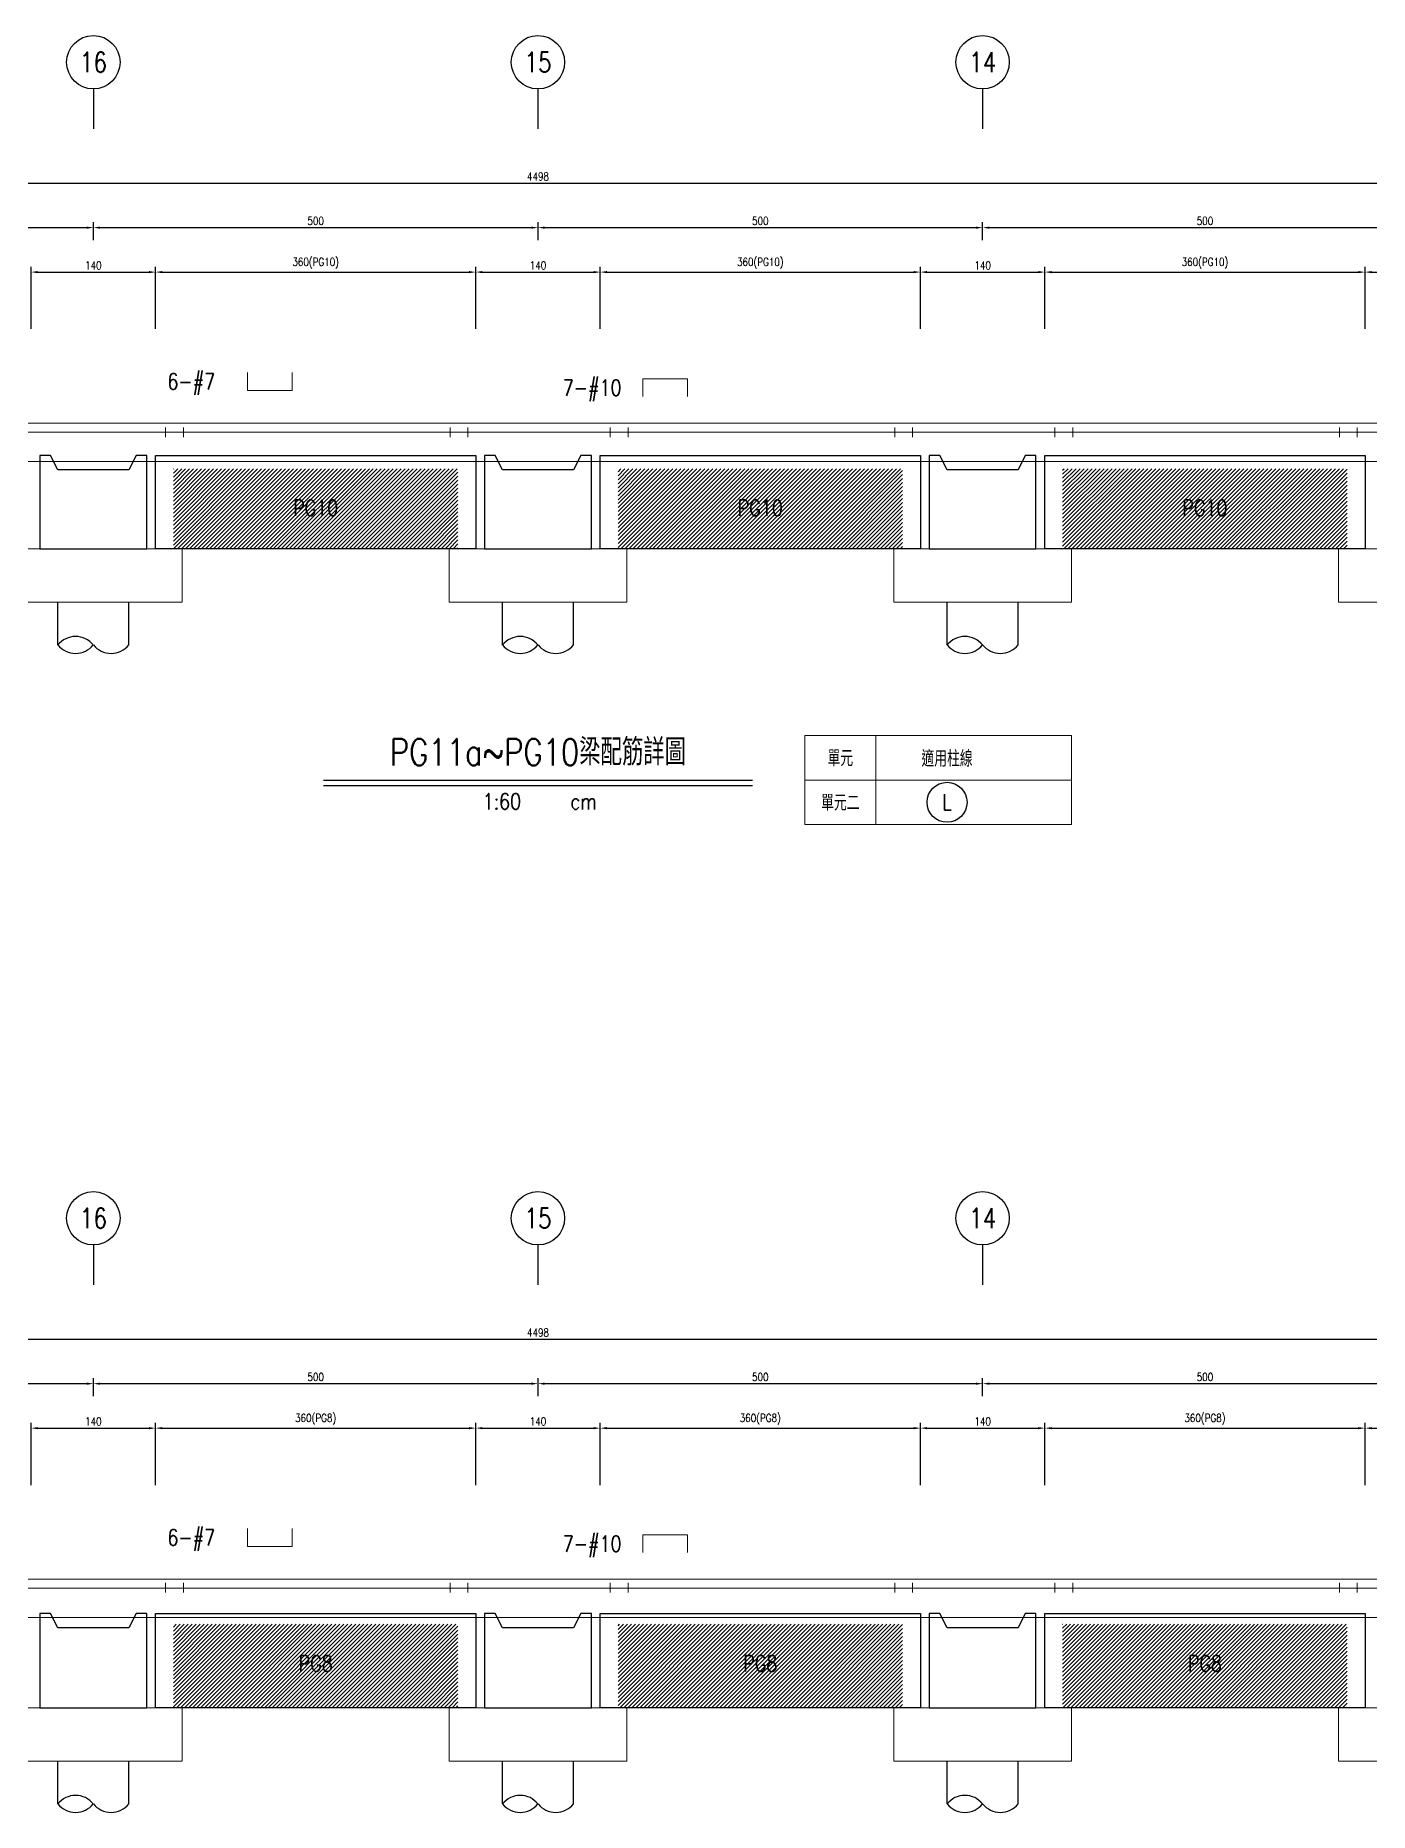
# Model space of a CAD drawing. Extents: x -4754 to 4976, y -23710 to 3942.
# Drawn here: x 1419 to 2919, y -7907 to -5909 of the extents above; entities that cross this region are included whole.
import ezdxf
from ezdxf.enums import TextEntityAlignment as Align

# ---------------------------------------------------------------- set-up
doc = ezdxf.new("R2010")
doc.units = 0
doc.header["$LTSCALE"] = 3
doc.layers.get('0').update_dxf_attribs({"linetype": 'CONTINUOUS'})
doc.layers.add('HB_0', color=7, linetype='CONTINUOUS', transparency=0.5)
for name, color, linetype in [('HB_DIM', 1, 'CONTINUOUS'), ('HB_SYMBOLS', 7, 'CONTINUOUS'), ('HB_TXT_CTEXT', 2, 'CONTINUOUS'), ('鋼筋', 3, 'CONTINUOUS')]:
    doc.layers.add(name, color=color, linetype=linetype)
doc.styles.get("Standard").update_dxf_attribs({"font": 'ROMANS.shx', "width": 0.8, "bigfont": 'chineset.shx'})
doc.dimstyles.new('30', dxfattribs={"dimscale": 3, "dimtxt": 3, "dimasz": 2.5, "dimexe": 2, "dimexo": 2, "dimgap": 1, "dimtad": 1, "dimdsep": 46, "dimtxsty": 'Standard', "dimcen": 0, "dimclrd": 256, "dimclre": 256, "dimclrt": 2, "dimadec": 0, "dimazin": 0, "dimtfac": 1, "dimtix": 1, "dimtmove": 2, "dimatfit": 3, "dimfxl": 1, "dimtolj": 1, "dimtzin": 0, "dimarcsym": 0})

# ---------------------------------------------------------------- blocks, each defined once
blk = doc.blocks.new('pile_vertical_with_pilecap')
at = {"linetype": 'Continuous'}
for p, q in [((-40, -48.1), (-40, 0)), ((-40, -48.1), (-40, 0)), ((40, -48.1), (40, 0)), ((40, -48.1), (40, 0))]:
    blk.add_line(p, q, dxfattribs=at)
for centre, start, end in [((-20, -64.1), 38.718, 141.282), ((-20, -64.1), 38.718, 141.282), ((-20, -32), 218.718, 321.282), ((-20, -32), 218.718, 321.282), ((20, -32), 218.718, 321.282), ((20, -32), 218.718, 321.282)]:
    blk.add_arc(centre, 25.6, start, end, dxfattribs=at)
blk = doc.blocks.new('line_guide')
at = {"color": 4, "linetype": 'Continuous'}
blk.add_line((0, 0), (0, -45), dxfattribs=at)
blk.add_circle((0, 30), 30, dxfattribs=at)
at = {"color": 4, "linetype": 'Continuous', "width": 0.8}
blk.add_attdef('A', text='', height=22.5, dxfattribs=at).set_placement((0, 30), align=Align.MIDDLE)
blk = doc.blocks.new('title_beam')
at = {"color": 3, "linetype": 'Continuous'}
blk.add_line((-241.2, 0), (241.2, 0), dxfattribs=at)
at = {"color": 1, "linetype": 'Continuous'}
blk.add_line((-241.2, -6), (241.2, -6), dxfattribs=at)
at = {"color": 3, "linetype": 'Continuous', "width": 0.8}
blk.add_attdef('TITLE', text='', height=30, dxfattribs=at).set_placement((0, 33), align=Align.MIDDLE)
at = {"linetype": 'Continuous', "width": 0.8}
blk.add_attdef('SCALE', text='', height=18, dxfattribs=at).set_placement((-40.6, -24), align=Align.MIDDLE)
blk.add_attdef('CM', (36.5, -33), '', height=18, dxfattribs=at)
blk = doc.blocks.new('line_tag')
at = {"layer": 'HB_SYMBOLS', "color": 4, "linetype": 'Continuous'}
blk.add_circle((0, 0), 22.5, dxfattribs=at)
at = {"color": 4, "linetype": 'Continuous', "width": 0.8}
blk.add_attdef('A', text='', height=18, dxfattribs=at).set_placement((0, 0), align=Align.MIDDLE)
blk = doc.blocks.new('*D992')
at = {"layer": 'HB_DIM', "linetype": 'Continuous', "lineweight": -2}
for p, q in [((1413.6, -6238.8), (1413.6, -6168.8)), ((1553.6, -6238.8), (1553.6, -6168.8)), ((1421.1, -6174.8), (1546.1, -6174.8))]:
    blk.add_line(p, q, dxfattribs=at)
at = {"layer": 'HB_DIM'}
for points in [[(1421.1, -6173.6), (1421.1, -6176.1), (1413.6, -6174.8)], [(1546.1, -6176.1), (1546.1, -6173.6), (1553.6, -6174.8)]]:
    blk.add_solid(points, dxfattribs=at)
at = {"layer": 'HB_DIM', "color": 2, "linetype": 'Continuous', "insert": (1483.6, -6167.3), "char_height": 9, "attachment_point": 5, "rotation": 0}
blk.add_mtext('\\A1;140', dxfattribs=at)
blk = doc.blocks.new('*D993')
at = {"layer": 'HB_DIM', "linetype": 'Continuous', "lineweight": -2}
for p, q in [((1553.6, -6238.8), (1553.6, -6168.8)), ((1913.6, -6238.8), (1913.6, -6168.8)), ((1561.1, -6174.8), (1906.1, -6174.8))]:
    blk.add_line(p, q, dxfattribs=at)
at = {"layer": 'HB_DIM'}
for points in [[(1561.1, -6173.6), (1561.1, -6176.1), (1553.6, -6174.8)], [(1906.1, -6176.1), (1906.1, -6173.6), (1913.6, -6174.8)]]:
    blk.add_solid(points, dxfattribs=at)
at = {"layer": 'HB_DIM', "color": 2, "linetype": 'Continuous', "insert": (1733.6, -6164.9), "char_height": 9, "attachment_point": 5, "rotation": 0}
blk.add_mtext('\\A1;360(PG10)', dxfattribs=at)
blk = doc.blocks.new('*D994')
at = {"layer": 'HB_DIM', "linetype": 'Continuous', "lineweight": -2}
for p, q in [((1913.6, -6238.8), (1913.6, -6168.8)), ((2053.6, -6238.8), (2053.6, -6168.8)), ((1921.1, -6174.8), (2046.1, -6174.8))]:
    blk.add_line(p, q, dxfattribs=at)
at = {"layer": 'HB_DIM'}
for points in [[(1921.1, -6173.6), (1921.1, -6176.1), (1913.6, -6174.8)], [(2046.1, -6176.1), (2046.1, -6173.6), (2053.6, -6174.8)]]:
    blk.add_solid(points, dxfattribs=at)
at = {"layer": 'HB_DIM', "color": 2, "linetype": 'Continuous', "insert": (1983.6, -6167.3), "char_height": 9, "attachment_point": 5, "rotation": 0}
blk.add_mtext('\\A1;140', dxfattribs=at)
blk = doc.blocks.new('*D995')
at = {"layer": 'HB_DIM', "linetype": 'Continuous', "lineweight": -2}
for p, q in [((2053.6, -6238.8), (2053.6, -6168.8)), ((2413.6, -6238.8), (2413.6, -6168.8)), ((2061.1, -6174.8), (2406.1, -6174.8))]:
    blk.add_line(p, q, dxfattribs=at)
at = {"layer": 'HB_DIM'}
for points in [[(2061.1, -6173.6), (2061.1, -6176.1), (2053.6, -6174.8)], [(2406.1, -6176.1), (2406.1, -6173.6), (2413.6, -6174.8)]]:
    blk.add_solid(points, dxfattribs=at)
at = {"layer": 'HB_DIM', "color": 2, "linetype": 'Continuous', "insert": (2233.6, -6164.9), "char_height": 9, "attachment_point": 5, "rotation": 0}
blk.add_mtext('\\A1;360(PG10)', dxfattribs=at)
blk = doc.blocks.new('*D996')
at = {"layer": 'HB_DIM', "linetype": 'Continuous', "lineweight": -2}
for p, q in [((2413.6, -6238.8), (2413.6, -6168.8)), ((2553.6, -6238.8), (2553.6, -6168.8)), ((2421.1, -6174.8), (2546.1, -6174.8))]:
    blk.add_line(p, q, dxfattribs=at)
at = {"layer": 'HB_DIM'}
for points in [[(2421.1, -6173.6), (2421.1, -6176.1), (2413.6, -6174.8)], [(2546.1, -6176.1), (2546.1, -6173.6), (2553.6, -6174.8)]]:
    blk.add_solid(points, dxfattribs=at)
at = {"layer": 'HB_DIM', "color": 2, "linetype": 'Continuous', "insert": (2483.6, -6167.3), "char_height": 9, "attachment_point": 5, "rotation": 0}
blk.add_mtext('\\A1;140', dxfattribs=at)
blk = doc.blocks.new('*D997')
at = {"layer": 'HB_DIM', "linetype": 'Continuous', "lineweight": -2}
for p, q in [((2553.6, -6238.8), (2553.6, -6168.8)), ((2913.6, -6238.8), (2913.6, -6168.8)), ((2561.1, -6174.8), (2906.1, -6174.8))]:
    blk.add_line(p, q, dxfattribs=at)
at = {"layer": 'HB_DIM'}
for points in [[(2561.1, -6173.6), (2561.1, -6176.1), (2553.6, -6174.8)], [(2906.1, -6176.1), (2906.1, -6173.6), (2913.6, -6174.8)]]:
    blk.add_solid(points, dxfattribs=at)
at = {"layer": 'HB_DIM', "color": 2, "linetype": 'Continuous', "insert": (2733.6, -6164.9), "char_height": 9, "attachment_point": 5, "rotation": 0}
blk.add_mtext('\\A1;360(PG10)', dxfattribs=at)
blk = doc.blocks.new('*D998')
at = {"layer": 'HB_DIM', "linetype": 'Continuous', "lineweight": -2}
for p, q in [((2913.6, -6238.8), (2913.6, -6168.8)), ((3053.6, -6238.8), (3053.6, -6168.8)), ((2921.1, -6174.8), (3046.1, -6174.8))]:
    blk.add_line(p, q, dxfattribs=at)
at = {"layer": 'HB_DIM'}
for points in [[(2921.1, -6173.6), (2921.1, -6176.1), (2913.6, -6174.8)], [(3046.1, -6176.1), (3046.1, -6173.6), (3053.6, -6174.8)]]:
    blk.add_solid(points, dxfattribs=at)
at = {"layer": 'HB_DIM', "color": 2, "linetype": 'Continuous', "insert": (2983.6, -6167.3), "char_height": 9, "attachment_point": 5, "rotation": 0}
blk.add_mtext('\\A1;140', dxfattribs=at)
blk = doc.blocks.new('*D1005')
at = {"layer": 'HB_DIM', "linetype": 'Continuous', "lineweight": -2}
for p, q in [((-265.4, -6238.8), (-265.4, -6068.8)), ((4232.6, -6238.8), (4232.6, -6068.8)), ((-257.9, -6074.8), (4225.1, -6074.8))]:
    blk.add_line(p, q, dxfattribs=at)
at = {"layer": 'HB_DIM'}
for points in [[(-257.9, -6073.6), (-257.9, -6076.1), (-265.4, -6074.8)], [(4225.1, -6076.1), (4225.1, -6073.6), (4232.6, -6074.8)]]:
    blk.add_solid(points, dxfattribs=at)
at = {"layer": 'HB_DIM', "color": 2, "linetype": 'Continuous', "insert": (1983.6, -6067.3), "char_height": 9, "attachment_point": 5, "rotation": 0}
blk.add_mtext('\\A1;4498', dxfattribs=at)
blk = doc.blocks.new('*D1009')
at = {"layer": 'HB_DIM', "linetype": 'Continuous', "lineweight": -2}
for p, q in [((983.6, -6138.8), (983.6, -6118.8)), ((991.1, -6124.8), (1476.1, -6124.8)), ((1483.6, -6138.8), (1483.6, -6118.8))]:
    blk.add_line(p, q, dxfattribs=at)
at = {"layer": 'HB_DIM'}
for points in [[(991.1, -6123.6), (991.1, -6126.1), (983.6, -6124.8)], [(1476.1, -6126.1), (1476.1, -6123.6), (1483.6, -6124.8)]]:
    blk.add_solid(points, dxfattribs=at)
at = {"layer": 'HB_DIM', "color": 2, "linetype": 'Continuous', "insert": (1233.6, -6117.3), "char_height": 9, "attachment_point": 5, "rotation": 0}
blk.add_mtext('\\A1;500', dxfattribs=at)
blk = doc.blocks.new('*D1010')
at = {"layer": 'HB_DIM', "linetype": 'Continuous', "lineweight": -2}
for p, q in [((1483.6, -6138.8), (1483.6, -6118.8)), ((1491.1, -6124.8), (1976.1, -6124.8)), ((1983.6, -6138.8), (1983.6, -6118.8))]:
    blk.add_line(p, q, dxfattribs=at)
at = {"layer": 'HB_DIM'}
for points in [[(1491.1, -6123.6), (1491.1, -6126.1), (1483.6, -6124.8)], [(1976.1, -6126.1), (1976.1, -6123.6), (1983.6, -6124.8)]]:
    blk.add_solid(points, dxfattribs=at)
at = {"layer": 'HB_DIM', "color": 2, "linetype": 'Continuous', "insert": (1733.6, -6117.3), "char_height": 9, "attachment_point": 5, "rotation": 0}
blk.add_mtext('\\A1;500', dxfattribs=at)
blk = doc.blocks.new('*D1011')
at = {"layer": 'HB_DIM', "linetype": 'Continuous', "lineweight": -2}
for p, q in [((1983.6, -6138.8), (1983.6, -6118.8)), ((1991.1, -6124.8), (2476.1, -6124.8)), ((2483.6, -6138.8), (2483.6, -6118.8))]:
    blk.add_line(p, q, dxfattribs=at)
at = {"layer": 'HB_DIM'}
for points in [[(1991.1, -6123.6), (1991.1, -6126.1), (1983.6, -6124.8)], [(2476.1, -6126.1), (2476.1, -6123.6), (2483.6, -6124.8)]]:
    blk.add_solid(points, dxfattribs=at)
at = {"layer": 'HB_DIM', "color": 2, "linetype": 'Continuous', "insert": (2233.6, -6117.3), "char_height": 9, "attachment_point": 5, "rotation": 0}
blk.add_mtext('\\A1;500', dxfattribs=at)
blk = doc.blocks.new('*D1012')
at = {"layer": 'HB_DIM', "linetype": 'Continuous', "lineweight": -2}
for p, q in [((2483.6, -6138.8), (2483.6, -6118.8)), ((2491.1, -6124.8), (2976.1, -6124.8)), ((2983.6, -6138.8), (2983.6, -6118.8))]:
    blk.add_line(p, q, dxfattribs=at)
at = {"layer": 'HB_DIM'}
for points in [[(2491.1, -6123.6), (2491.1, -6126.1), (2483.6, -6124.8)], [(2976.1, -6126.1), (2976.1, -6123.6), (2983.6, -6124.8)]]:
    blk.add_solid(points, dxfattribs=at)
at = {"layer": 'HB_DIM', "color": 2, "linetype": 'Continuous', "insert": (2733.6, -6117.3), "char_height": 9, "attachment_point": 5, "rotation": 0}
blk.add_mtext('\\A1;500', dxfattribs=at)
blk = doc.blocks.new('*D1024')
at = {"layer": 'HB_DIM', "linetype": 'Continuous', "lineweight": -2}
for p, q in [((1413.6, -7538.8), (1413.6, -7468.8)), ((1553.6, -7538.8), (1553.6, -7468.8)), ((1421.1, -7474.8), (1546.1, -7474.8))]:
    blk.add_line(p, q, dxfattribs=at)
at = {"layer": 'HB_DIM'}
for points in [[(1421.1, -7473.6), (1421.1, -7476.1), (1413.6, -7474.8)], [(1546.1, -7476.1), (1546.1, -7473.6), (1553.6, -7474.8)]]:
    blk.add_solid(points, dxfattribs=at)
at = {"layer": 'HB_DIM', "color": 2, "linetype": 'Continuous', "insert": (1483.6, -7467.3), "char_height": 9, "attachment_point": 5, "rotation": 0}
blk.add_mtext('\\A1;140', dxfattribs=at)
blk = doc.blocks.new('*D1025')
at = {"layer": 'HB_DIM', "linetype": 'Continuous', "lineweight": -2}
for p, q in [((1553.6, -7538.8), (1553.6, -7468.8)), ((1913.6, -7538.8), (1913.6, -7468.8)), ((1561.1, -7474.8), (1906.1, -7474.8))]:
    blk.add_line(p, q, dxfattribs=at)
at = {"layer": 'HB_DIM'}
for points in [[(1561.1, -7473.6), (1561.1, -7476.1), (1553.6, -7474.8)], [(1906.1, -7476.1), (1906.1, -7473.6), (1913.6, -7474.8)]]:
    blk.add_solid(points, dxfattribs=at)
at = {"layer": 'HB_DIM', "color": 2, "linetype": 'Continuous', "insert": (1733.6, -7464.9), "char_height": 9, "attachment_point": 5, "rotation": 0}
blk.add_mtext('\\A1;360(PG8)', dxfattribs=at)
blk = doc.blocks.new('*D1026')
at = {"layer": 'HB_DIM', "linetype": 'Continuous', "lineweight": -2}
for p, q in [((1913.6, -7538.8), (1913.6, -7468.8)), ((2053.6, -7538.8), (2053.6, -7468.8)), ((1921.1, -7474.8), (2046.1, -7474.8))]:
    blk.add_line(p, q, dxfattribs=at)
at = {"layer": 'HB_DIM'}
for points in [[(1921.1, -7473.6), (1921.1, -7476.1), (1913.6, -7474.8)], [(2046.1, -7476.1), (2046.1, -7473.6), (2053.6, -7474.8)]]:
    blk.add_solid(points, dxfattribs=at)
at = {"layer": 'HB_DIM', "color": 2, "linetype": 'Continuous', "insert": (1983.6, -7467.3), "char_height": 9, "attachment_point": 5, "rotation": 0}
blk.add_mtext('\\A1;140', dxfattribs=at)
blk = doc.blocks.new('*D1027')
at = {"layer": 'HB_DIM', "linetype": 'Continuous', "lineweight": -2}
for p, q in [((2053.6, -7538.8), (2053.6, -7468.8)), ((2413.6, -7538.8), (2413.6, -7468.8)), ((2061.1, -7474.8), (2406.1, -7474.8))]:
    blk.add_line(p, q, dxfattribs=at)
at = {"layer": 'HB_DIM'}
for points in [[(2061.1, -7473.6), (2061.1, -7476.1), (2053.6, -7474.8)], [(2406.1, -7476.1), (2406.1, -7473.6), (2413.6, -7474.8)]]:
    blk.add_solid(points, dxfattribs=at)
at = {"layer": 'HB_DIM', "color": 2, "linetype": 'Continuous', "insert": (2233.6, -7464.9), "char_height": 9, "attachment_point": 5, "rotation": 0}
blk.add_mtext('\\A1;360(PG8)', dxfattribs=at)
blk = doc.blocks.new('*D1028')
at = {"layer": 'HB_DIM', "linetype": 'Continuous', "lineweight": -2}
for p, q in [((2413.6, -7538.8), (2413.6, -7468.8)), ((2553.6, -7538.8), (2553.6, -7468.8)), ((2421.1, -7474.8), (2546.1, -7474.8))]:
    blk.add_line(p, q, dxfattribs=at)
at = {"layer": 'HB_DIM'}
for points in [[(2421.1, -7473.6), (2421.1, -7476.1), (2413.6, -7474.8)], [(2546.1, -7476.1), (2546.1, -7473.6), (2553.6, -7474.8)]]:
    blk.add_solid(points, dxfattribs=at)
at = {"layer": 'HB_DIM', "color": 2, "linetype": 'Continuous', "insert": (2483.6, -7467.3), "char_height": 9, "attachment_point": 5, "rotation": 0}
blk.add_mtext('\\A1;140', dxfattribs=at)
blk = doc.blocks.new('*D1029')
at = {"layer": 'HB_DIM', "linetype": 'Continuous', "lineweight": -2}
for p, q in [((2553.6, -7538.8), (2553.6, -7468.8)), ((2913.6, -7538.8), (2913.6, -7468.8)), ((2561.1, -7474.8), (2906.1, -7474.8))]:
    blk.add_line(p, q, dxfattribs=at)
at = {"layer": 'HB_DIM'}
for points in [[(2561.1, -7473.6), (2561.1, -7476.1), (2553.6, -7474.8)], [(2906.1, -7476.1), (2906.1, -7473.6), (2913.6, -7474.8)]]:
    blk.add_solid(points, dxfattribs=at)
at = {"layer": 'HB_DIM', "color": 2, "linetype": 'Continuous', "insert": (2733.6, -7464.9), "char_height": 9, "attachment_point": 5, "rotation": 0}
blk.add_mtext('\\A1;360(PG8)', dxfattribs=at)
blk = doc.blocks.new('*D1030')
at = {"layer": 'HB_DIM', "linetype": 'Continuous', "lineweight": -2}
for p, q in [((2913.6, -7538.8), (2913.6, -7468.8)), ((3053.6, -7538.8), (3053.6, -7468.8)), ((2921.1, -7474.8), (3046.1, -7474.8))]:
    blk.add_line(p, q, dxfattribs=at)
at = {"layer": 'HB_DIM'}
for points in [[(2921.1, -7473.6), (2921.1, -7476.1), (2913.6, -7474.8)], [(3046.1, -7476.1), (3046.1, -7473.6), (3053.6, -7474.8)]]:
    blk.add_solid(points, dxfattribs=at)
at = {"layer": 'HB_DIM', "color": 2, "linetype": 'Continuous', "insert": (2983.6, -7467.3), "char_height": 9, "attachment_point": 5, "rotation": 0}
blk.add_mtext('\\A1;140', dxfattribs=at)
blk = doc.blocks.new('*D1037')
at = {"layer": 'HB_DIM', "linetype": 'Continuous', "lineweight": -2}
for p, q in [((-265.4, -7538.8), (-265.4, -7368.8)), ((4232.6, -7538.8), (4232.6, -7368.8)), ((-257.9, -7374.8), (4225.1, -7374.8))]:
    blk.add_line(p, q, dxfattribs=at)
at = {"layer": 'HB_DIM'}
for points in [[(-257.9, -7373.6), (-257.9, -7376.1), (-265.4, -7374.8)], [(4225.1, -7376.1), (4225.1, -7373.6), (4232.6, -7374.8)]]:
    blk.add_solid(points, dxfattribs=at)
at = {"layer": 'HB_DIM', "color": 2, "linetype": 'Continuous', "insert": (1983.6, -7367.3), "char_height": 9, "attachment_point": 5, "rotation": 0}
blk.add_mtext('\\A1;4498', dxfattribs=at)
blk = doc.blocks.new('*D1041')
at = {"layer": 'HB_DIM', "linetype": 'Continuous', "lineweight": -2}
for p, q in [((983.6, -7438.8), (983.6, -7418.8)), ((991.1, -7424.8), (1476.1, -7424.8)), ((1483.6, -7438.8), (1483.6, -7418.8))]:
    blk.add_line(p, q, dxfattribs=at)
at = {"layer": 'HB_DIM'}
for points in [[(991.1, -7423.6), (991.1, -7426.1), (983.6, -7424.8)], [(1476.1, -7426.1), (1476.1, -7423.6), (1483.6, -7424.8)]]:
    blk.add_solid(points, dxfattribs=at)
at = {"layer": 'HB_DIM', "color": 2, "linetype": 'Continuous', "insert": (1233.6, -7417.3), "char_height": 9, "attachment_point": 5, "rotation": 0}
blk.add_mtext('\\A1;500', dxfattribs=at)
blk = doc.blocks.new('*D1042')
at = {"layer": 'HB_DIM', "linetype": 'Continuous', "lineweight": -2}
for p, q in [((1483.6, -7438.8), (1483.6, -7418.8)), ((1491.1, -7424.8), (1976.1, -7424.8)), ((1983.6, -7438.8), (1983.6, -7418.8))]:
    blk.add_line(p, q, dxfattribs=at)
at = {"layer": 'HB_DIM'}
for points in [[(1491.1, -7423.6), (1491.1, -7426.1), (1483.6, -7424.8)], [(1976.1, -7426.1), (1976.1, -7423.6), (1983.6, -7424.8)]]:
    blk.add_solid(points, dxfattribs=at)
at = {"layer": 'HB_DIM', "color": 2, "linetype": 'Continuous', "insert": (1733.6, -7417.3), "char_height": 9, "attachment_point": 5, "rotation": 0}
blk.add_mtext('\\A1;500', dxfattribs=at)
blk = doc.blocks.new('*D1043')
at = {"layer": 'HB_DIM', "linetype": 'Continuous', "lineweight": -2}
for p, q in [((1983.6, -7438.8), (1983.6, -7418.8)), ((1991.1, -7424.8), (2476.1, -7424.8)), ((2483.6, -7438.8), (2483.6, -7418.8))]:
    blk.add_line(p, q, dxfattribs=at)
at = {"layer": 'HB_DIM'}
for points in [[(1991.1, -7423.6), (1991.1, -7426.1), (1983.6, -7424.8)], [(2476.1, -7426.1), (2476.1, -7423.6), (2483.6, -7424.8)]]:
    blk.add_solid(points, dxfattribs=at)
at = {"layer": 'HB_DIM', "color": 2, "linetype": 'Continuous', "insert": (2233.6, -7417.3), "char_height": 9, "attachment_point": 5, "rotation": 0}
blk.add_mtext('\\A1;500', dxfattribs=at)
blk = doc.blocks.new('*D1044')
at = {"layer": 'HB_DIM', "linetype": 'Continuous', "lineweight": -2}
for p, q in [((2483.6, -7438.8), (2483.6, -7418.8)), ((2491.1, -7424.8), (2976.1, -7424.8)), ((2983.6, -7438.8), (2983.6, -7418.8))]:
    blk.add_line(p, q, dxfattribs=at)
at = {"layer": 'HB_DIM'}
for points in [[(2491.1, -7423.6), (2491.1, -7426.1), (2483.6, -7424.8)], [(2976.1, -7426.1), (2976.1, -7423.6), (2983.6, -7424.8)]]:
    blk.add_solid(points, dxfattribs=at)
at = {"layer": 'HB_DIM', "color": 2, "linetype": 'Continuous', "insert": (2733.6, -7417.3), "char_height": 9, "attachment_point": 5, "rotation": 0}
blk.add_mtext('\\A1;500', dxfattribs=at)

msp = doc.modelspace()

# ---------------------------------------------------------------- hatches: boundary and pattern name
at = {"layer": 'HB_0', "linetype": 'Continuous'}
h = msp.add_hatch(dxfattribs=at)
h.set_pattern_fill('ANSI31', color=256, style=0)
h.paths.add_polyline_path([(1573.573, -6396.06), (1893.573, -6396.06), (1893.573, -6486.06), (1573.573, -6486.06)], flags=17)
h = msp.add_hatch(dxfattribs=at)
h.set_pattern_fill('ANSI31', color=256, style=0)
h.paths.add_polyline_path([(2073.573, -6396.06), (2393.573, -6396.06), (2393.573, -6486.06), (2073.573, -6486.06)], flags=17)
h = msp.add_hatch(dxfattribs=at)
h.set_pattern_fill('ANSI31', color=256, style=0)
h.paths.add_polyline_path([(2573.573, -6396.06), (2893.573, -6396.06), (2893.573, -6486.06), (2573.573, -6486.06)], flags=17)
h = msp.add_hatch(dxfattribs=at)
h.set_pattern_fill('ANSI31', color=256, style=0)
h.paths.add_polyline_path([(1573.573, -7695.332), (1893.573, -7695.332), (1893.573, -7789.332), (1573.573, -7789.332)], flags=17)
h = msp.add_hatch(dxfattribs=at)
h.set_pattern_fill('ANSI31', color=256, style=0)
h.paths.add_polyline_path([(2073.573, -7695.332), (2393.573, -7695.332), (2393.573, -7789.332), (2073.573, -7789.332)], flags=17)
h = msp.add_hatch(dxfattribs=at)
h.set_pattern_fill('ANSI31', color=256, style=0)
h.paths.add_polyline_path([(2573.573, -7695.332), (2893.573, -7695.332), (2893.573, -7789.332), (2573.573, -7789.332)], flags=17)

# ---------------------------------------------------------------- linework, layer by layer
at = {"layer": 'HB_0', "lineweight": 5}
for points in [[(-265.427, -6486.06), (-265.427, -6344.802), (4232.573, -6344.802), (4232.573, -6486.06), (-265.427, -6486.06)], [(-265.427, -7789.332), (-265.427, -7644.802), (4232.573, -7644.802), (4232.573, -7789.332), (-265.427, -7789.332)]]:
    msp.add_lwpolyline(points, dxfattribs=at)
at = {"layer": 'HB_0', "color": 1, "linetype": 'Continuous'}
for points in [[(1543.573, -6486.06), (1543.573, -6381.06), (1531.573, -6381.06), (1523.573, -6397.06), (1443.573, -6397.06), (1435.573, -6381.06), (1423.573, -6381.06), (1423.573, -6486.06), (1543.573, -6486.06)], [(1553.573, -6381.06), (1573.573, -6381.06), (1893.573, -6381.06), (1913.573, -6381.06), (1913.573, -6486.06), (1893.573, -6486.06), (1573.573, -6486.06), (1553.573, -6486.06), (1553.573, -6381.06)], [(2043.573, -6486.06), (2043.573, -6381.06), (2031.573, -6381.06), (2023.573, -6397.06), (1943.573, -6397.06), (1935.573, -6381.06), (1923.573, -6381.06), (1923.573, -6486.06), (2043.573, -6486.06)], [(2053.573, -6381.06), (2073.573, -6381.06), (2393.573, -6381.06), (2413.573, -6381.06), (2413.573, -6486.06), (2393.573, -6486.06), (2073.573, -6486.06), (2053.573, -6486.06), (2053.573, -6381.06)], [(2543.573, -6486.06), (2543.573, -6381.06), (2531.573, -6381.06), (2523.573, -6397.06), (2443.573, -6397.06), (2435.573, -6381.06), (2423.573, -6381.06), (2423.573, -6486.06), (2543.573, -6486.06)], [(2553.573, -6381.06), (2573.573, -6381.06), (2893.573, -6381.06), (2913.573, -6381.06), (2913.573, -6486.06), (2893.573, -6486.06), (2573.573, -6486.06), (2553.573, -6486.06), (2553.573, -6381.06)], [(1543.573, -7789.332), (1543.573, -7683.332), (1531.573, -7683.332), (1523.573, -7699.332), (1443.573, -7699.332), (1435.573, -7683.332), (1423.573, -7683.332), (1423.573, -7789.332), (1543.573, -7789.332)], [(1553.573, -7683.332), (1573.573, -7683.332), (1893.573, -7683.332), (1913.573, -7683.332), (1913.573, -7789.332), (1893.573, -7789.332), (1573.573, -7789.332), (1553.573, -7789.332), (1553.573, -7683.332)], [(2043.573, -7789.332), (2043.573, -7683.332), (2031.573, -7683.332), (2023.573, -7699.332), (1943.573, -7699.332), (1935.573, -7683.332), (1923.573, -7683.332), (1923.573, -7789.332), (2043.573, -7789.332)], [(2053.573, -7683.332), (2073.573, -7683.332), (2393.573, -7683.332), (2413.573, -7683.332), (2413.573, -7789.332), (2393.573, -7789.332), (2073.573, -7789.332), (2053.573, -7789.332), (2053.573, -7683.332)], [(2543.573, -7789.332), (2543.573, -7683.332), (2531.573, -7683.332), (2523.573, -7699.332), (2443.573, -7699.332), (2435.573, -7683.332), (2423.573, -7683.332), (2423.573, -7789.332), (2543.573, -7789.332)], [(2553.573, -7683.332), (2573.573, -7683.332), (2893.573, -7683.332), (2913.573, -7683.332), (2913.573, -7789.332), (2893.573, -7789.332), (2573.573, -7789.332), (2553.573, -7789.332), (2553.573, -7683.332)]]:
    msp.add_lwpolyline(points, dxfattribs=at)
at = {"layer": 'HB_0', "lineweight": 5}
for points in [[(1383.573, -6546.06, -160), (1583.573, -6546.06, -160), (1583.573, -6486.06, -160), (1383.573, -6486.06, -160), (1383.573, -6546.06, -160)], [(1883.573, -6546.06, -160), (2083.573, -6546.06, -160), (2083.573, -6486.06, -160), (1883.573, -6486.06, -160), (1883.573, -6546.06, -160)], [(2383.573, -6546.06, -160), (2583.573, -6546.06, -160), (2583.573, -6486.06, -160), (2383.573, -6486.06, -160), (2383.573, -6546.06, -160)], [(2883.573, -6546.06, -160), (3083.573, -6546.06, -160), (3083.573, -6486.06, -160), (2883.573, -6486.06, -160), (2883.573, -6546.06, -160)], [(1383.573, -7849.332, -325), (1583.573, -7849.332, -325), (1583.573, -7789.332, -325), (1383.573, -7789.332, -325), (1383.573, -7849.332, -325)], [(1883.573, -7849.332, -325), (2083.573, -7849.332, -325), (2083.573, -7789.332, -325), (1883.573, -7789.332, -325), (1883.573, -7849.332, -325)], [(2383.573, -7849.332, -325), (2583.573, -7849.332, -325), (2583.573, -7789.332, -325), (2383.573, -7789.332, -325), (2383.573, -7849.332, -325)], [(2883.573, -7849.332, -325), (3083.573, -7849.332, -325), (3083.573, -7789.332, -325), (2883.573, -7789.332, -325), (2883.573, -7849.332, -325)]]:
    msp.add_polyline3d(points, dxfattribs=at)
at = {"layer": 'HB_DIM', "color": 1, "linetype": 'Continuous'}
for points in [[(1539.071, -6387.802, 0, 5, 0), (1539.071, -6372.802, 0, 0, 0), (1539.071, -6297.802, 0, 0, 0), (1557.071, -6297.802, 0, 0, 0)], [(1983.573, -6354.802, 0, 5, 0), (1983.573, -6339.802, 0, 0, 0), (1983.573, -6304.802, 0, 0, 0), (2001.573, -6304.802, 0, 0, 0)], [(1539.071, -7687.802, 0, 5, 0), (1539.071, -7672.802, 0, 0, 0), (1539.071, -7597.802, 0, 0, 0), (1557.071, -7597.802, 0, 0, 0)], [(1983.573, -7654.802, 0, 5, 0), (1983.573, -7639.802, 0, 0, 0), (1983.573, -7604.802, 0, 0, 0), (2001.573, -7604.802, 0, 0, 0)]]:
    msp.add_lwpolyline(points, format="xyseb", dxfattribs=at)
at = {"layer": 'HB_TXT_CTEXT', "color": 4, "lineweight": 5, "true_color": 0x00ffff}
for p, q in [((2363.573, -6696.06), (2363.573, -6796.06)), ((2283.573, -6746.06), (2583.573, -6746.06))]:
    msp.add_line(p, q, dxfattribs=at)
msp.add_lwpolyline([(2283.573, -6696.06), (2283.573, -6796.06), (2583.573, -6796.06), (2583.573, -6696.06), (2283.573, -6696.06)], dxfattribs=at)
at = {"layer": 'HB_TXT_CTEXT', "lineweight": 5}
for points in [[(1657.071, -6287.802, -37.62), (1657.071, -6307.802, -37.62), (1707.071, -6307.802, -37.62), (1707.071, -6287.802, -37.62)], [(2101.573, -6314.802, -37.12), (2101.573, -6294.802, -37.12), (2151.573, -6294.802, -37.12), (2151.573, -6314.802, -37.12)], [(1657.071, -7587.802, -37.62), (1657.071, -7607.802, -37.62), (1707.071, -7607.802, -37.62), (1707.071, -7587.802, -37.62)], [(2101.573, -7614.802, -37.12), (2101.573, -7594.802, -37.12), (2151.573, -7594.802, -37.12), (2151.573, -7614.802, -37.12)]]:
    msp.add_polyline3d(points, dxfattribs=at)
at = {"layer": '鋼筋', "lineweight": 5}
for p, q in [((1564.843, -6349.595, -36.23), (1564.843, -6349.595, 36.23)), ((1564.843, -6352.77, 39.405), (1564.843, -6360.39, 39.405)), ((1584.843, -6349.595, -36.23), (1584.843, -6349.595, 36.23)), ((1584.843, -6352.77, 39.405), (1584.843, -6360.39, 39.405)), ((1884.843, -6349.595, -36.23), (1884.843, -6349.595, 36.23)), ((1884.843, -6352.77, 39.405), (1884.843, -6360.39, 39.405)), ((1904.843, -6349.595, -36.23), (1904.843, -6349.595, 36.23)), ((1904.843, -6352.77, 39.405), (1904.843, -6360.39, 39.405)), ((2064.843, -6349.595, -36.23), (2064.843, -6349.595, 36.23)), ((2064.843, -6352.77, 39.405), (2064.843, -6360.39, 39.405)), ((2084.843, -6349.595, -36.23), (2084.843, -6349.595, 36.23)), ((2084.843, -6352.77, 39.405), (2084.843, -6360.39, 39.405)), ((2384.843, -6349.595, -36.23), (2384.843, -6349.595, 36.23)), ((2384.843, -6352.77, 39.405), (2384.843, -6360.39, 39.405)), ((2404.843, -6349.595, -36.23), (2404.843, -6349.595, 36.23)), ((2404.843, -6352.77, 39.405), (2404.843, -6360.39, 39.405)), ((2564.843, -6349.595, -36.23), (2564.843, -6349.595, 36.23)), ((2564.843, -6352.77, 39.405), (2564.843, -6360.39, 39.405)), ((2584.843, -6349.595, -36.23), (2584.843, -6349.595, 36.23)), ((2584.843, -6352.77, 39.405), (2584.843, -6360.39, 39.405)), ((2884.843, -6349.595, -36.23), (2884.843, -6349.595, 36.23)), ((2884.843, -6352.77, 39.405), (2884.843, -6360.39, 39.405)), ((2904.843, -6349.595, -36.23), (2904.843, -6349.595, 36.23)), ((2904.843, -6352.77, 39.405), (2904.843, -6360.39, 39.405)), ((-244.937, -6354.802, -37.12), (4212.083, -6354.802, -37.12)), ((-244.937, -6354.802, -24.747), (4212.083, -6354.802, -24.747)), ((-244.937, -6354.802, -12.373), (4212.083, -6354.802, -12.373)), ((-244.937, -6354.802), (4212.083, -6354.802)), ((-244.937, -6354.802, 12.373), (4212.083, -6354.802, 12.373)), ((-244.937, -6354.802, 24.747), (4212.083, -6354.802, 24.747)), ((-244.937, -6354.802, 37.12), (4212.083, -6354.802, 37.12)), ((1564.843, -6360.403, -33.087), (1564.843, -6355.015, -38.475)), ((1584.843, -6360.403, -33.087), (1584.843, -6355.015, -38.475)), ((1884.843, -6360.403, -33.087), (1884.843, -6355.015, -38.475)), ((1904.843, -6360.403, -33.087), (1904.843, -6355.015, -38.475)), ((2064.843, -6360.403, -33.087), (2064.843, -6355.015, -38.475)), ((2084.843, -6360.403, -33.087), (2084.843, -6355.015, -38.475)), ((2384.843, -6360.403, -33.087), (2384.843, -6355.015, -38.475)), ((2404.843, -6360.403, -33.087), (2404.843, -6355.015, -38.475)), ((2564.843, -6360.403, -33.087), (2564.843, -6355.015, -38.475)), ((2584.843, -6360.403, -33.087), (2584.843, -6355.015, -38.475)), ((2884.843, -6360.403, -33.087), (2884.843, -6355.015, -38.475)), ((2904.843, -6360.403, -33.087), (2904.843, -6355.015, -38.475)), ((-238.937, -6387.802, -37.62), (4206.083, -6387.802, -37.62)), ((-238.937, -6387.802, -22.572), (4206.083, -6387.802, -22.572)), ((-238.937, -6387.802, -7.524), (4206.083, -6387.802, -7.524)), ((-238.937, -6387.802, 7.524), (4206.083, -6387.802, 7.524)), ((-238.937, -6387.802, 22.572), (4206.083, -6387.802, 22.572)), ((-238.937, -6387.802, 37.62), (4206.083, -6387.802, 37.62)), ((1564.843, -7648.867, -36.23), (1564.843, -7648.867, 36.23)), ((1564.843, -7652.042, 39.405), (1564.843, -7659.662, 39.405)), ((1584.843, -7648.867, -36.23), (1584.843, -7648.867, 36.23)), ((1584.843, -7652.042, 39.405), (1584.843, -7659.662, 39.405)), ((1884.843, -7648.867, -36.23), (1884.843, -7648.867, 36.23)), ((1884.843, -7652.042, 39.405), (1884.843, -7659.662, 39.405)), ((1904.843, -7648.867, -36.23), (1904.843, -7648.867, 36.23)), ((1904.843, -7652.042, 39.405), (1904.843, -7659.662, 39.405)), ((2064.843, -7648.867, -36.23), (2064.843, -7648.867, 36.23)), ((2064.843, -7652.042, 39.405), (2064.843, -7659.662, 39.405)), ((2084.843, -7648.867, -36.23), (2084.843, -7648.867, 36.23)), ((2084.843, -7652.042, 39.405), (2084.843, -7659.662, 39.405)), ((2384.843, -7648.867, -36.23), (2384.843, -7648.867, 36.23)), ((2384.843, -7652.042, 39.405), (2384.843, -7659.662, 39.405)), ((2404.843, -7648.867, -36.23), (2404.843, -7648.867, 36.23)), ((2404.843, -7652.042, 39.405), (2404.843, -7659.662, 39.405)), ((2564.843, -7648.867, -36.23), (2564.843, -7648.867, 36.23)), ((2564.843, -7652.042, 39.405), (2564.843, -7659.662, 39.405)), ((2584.843, -7648.867, -36.23), (2584.843, -7648.867, 36.23)), ((2584.843, -7652.042, 39.405), (2584.843, -7659.662, 39.405)), ((2884.843, -7648.867, -36.23), (2884.843, -7648.867, 36.23)), ((2884.843, -7652.042, 39.405), (2884.843, -7659.662, 39.405)), ((2904.843, -7648.867, -36.23), (2904.843, -7648.867, 36.23)), ((2904.843, -7652.042, 39.405), (2904.843, -7659.662, 39.405)), ((-244.937, -7654.802, -37.12), (4212.083, -7654.802, -37.12)), ((-244.937, -7654.802, -24.747), (4212.083, -7654.802, -24.747)), ((-244.937, -7654.802, -12.373), (4212.083, -7654.802, -12.373)), ((-244.937, -7654.802), (4212.083, -7654.802)), ((-244.937, -7654.802, 12.373), (4212.083, -7654.802, 12.373)), ((-244.937, -7654.802, 24.747), (4212.083, -7654.802, 24.747)), ((-244.937, -7654.802, 37.12), (4212.083, -7654.802, 37.12)), ((1564.843, -7659.675, -33.087), (1564.843, -7654.287, -38.475)), ((1584.843, -7659.675, -33.087), (1584.843, -7654.287, -38.475)), ((1884.843, -7659.675, -33.087), (1884.843, -7654.287, -38.475)), ((1904.843, -7659.675, -33.087), (1904.843, -7654.287, -38.475)), ((2064.843, -7659.675, -33.087), (2064.843, -7654.287, -38.475)), ((2084.843, -7659.675, -33.087), (2084.843, -7654.287, -38.475)), ((2384.843, -7659.675, -33.087), (2384.843, -7654.287, -38.475)), ((2404.843, -7659.675, -33.087), (2404.843, -7654.287, -38.475)), ((2564.843, -7659.675, -33.087), (2564.843, -7654.287, -38.475)), ((2584.843, -7659.675, -33.087), (2584.843, -7654.287, -38.475)), ((2884.843, -7659.675, -33.087), (2884.843, -7654.287, -38.475)), ((2904.843, -7659.675, -33.087), (2904.843, -7654.287, -38.475)), ((-238.937, -7687.802, -37.62), (4206.083, -7687.802, -37.62)), ((-238.937, -7687.802, -22.572), (4206.083, -7687.802, -22.572)), ((-238.937, -7687.802, -7.524), (4206.083, -7687.802, -7.524)), ((-238.937, -7687.802, 7.524), (4206.083, -7687.802, 7.524)), ((-238.937, -7687.802, 22.572), (4206.083, -7687.802, 22.572)), ((-238.937, -7687.802, 37.62), (4206.083, -7687.802, 37.62))]:
    msp.add_line(p, q, dxfattribs=at)
at = {"layer": '鋼筋', "lineweight": 5, "extrusion": (1, -3.67394e-16, 0)}
for centre in [(-6352.77, -36.23, 1564.843), (-6352.77, -36.23, 1584.843), (-6352.77, -36.23, 1884.843), (-6352.77, -36.23, 1904.843), (-6352.77, -36.23, 2064.843), (-6352.77, -36.23, 2084.843), (-6352.77, -36.23, 2384.843), (-6352.77, -36.23, 2404.843), (-6352.77, -36.23, 2564.843), (-6352.77, -36.23, 2584.843), (-6352.77, -36.23, 2884.843), (-6352.77, -36.23, 2904.843), (-7652.042, -36.23, 1564.843), (-7652.042, -36.23, 1584.843), (-7652.042, -36.23, 1884.843), (-7652.042, -36.23, 1904.843), (-7652.042, -36.23, 2064.843), (-7652.042, -36.23, 2084.843), (-7652.042, -36.23, 2384.843), (-7652.042, -36.23, 2404.843), (-7652.042, -36.23, 2564.843), (-7652.042, -36.23, 2584.843), (-7652.042, -36.23, 2884.843), (-7652.042, -36.23, 2904.843)]:
    msp.add_arc(centre, 3.175, 225, 0, dxfattribs=at)
at = {"layer": '鋼筋', "lineweight": 5, "extrusion": (1, -3.67394e-16, -2.60373e-38)}
for centre in [(-6352.77, 36.23, 1564.843), (-6352.77, 36.23, 1584.843), (-6352.77, 36.23, 1884.843), (-6352.77, 36.23, 1904.843), (-6352.77, 36.23, 2064.843), (-6352.77, 36.23, 2084.843), (-6352.77, 36.23, 2384.843), (-6352.77, 36.23, 2404.843), (-6352.77, 36.23, 2564.843), (-6352.77, 36.23, 2584.843), (-6352.77, 36.23, 2884.843), (-6352.77, 36.23, 2904.843), (-7652.042, 36.23, 1564.843), (-7652.042, 36.23, 1584.843), (-7652.042, 36.23, 1884.843), (-7652.042, 36.23, 1904.843), (-7652.042, 36.23, 2064.843), (-7652.042, 36.23, 2084.843), (-7652.042, 36.23, 2384.843), (-7652.042, 36.23, 2404.843), (-7652.042, 36.23, 2564.843), (-7652.042, 36.23, 2584.843), (-7652.042, 36.23, 2884.843), (-7652.042, 36.23, 2904.843)]:
    msp.add_arc(centre, 3.175, 0, 90, dxfattribs=at)

# ---------------------------------------------------------------- block references
at = {"layer": 'HB_0', "linetype": 'Continuous'}
for p, values in [((1483.573, -5968.802), {'A': '16'}), ((1983.573, -5968.802), {'A': '15'}), ((2483.573, -5968.802), {'A': '14'}), ((1483.573, -7268.802), {'A': '16'}), ((1983.573, -7268.802), {'A': '15'}), ((2483.573, -7268.802), {'A': '14'})]:
    msp.add_blockref('line_guide', p, dxfattribs=at).add_auto_attribs(values)
for p in [(1483.573, -6546.06, -160), (1983.573, -6546.06, -160), (2483.573, -6546.06, -160), (1483.573, -7849.332, -325), (1983.573, -7849.332, -325), (2483.573, -7849.332, -325)]:
    msp.add_blockref('pile_vertical_with_pilecap', p, dxfattribs=at)
at = {"layer": 'HB_TXT_CTEXT', "linetype": 'Continuous'}
for name, p, values in [('title_beam', (1983.573, -6746.06), {'TITLE': 'PG11a~PG10梁配筋詳圖', 'SCALE': '1:60', 'CM': 'cm'}), ('line_tag', (2443.573, -6771.06), {'A': 'L'})]:
    msp.add_blockref(name, p, dxfattribs=at).add_auto_attribs(values)

# ---------------------------------------------------------------- texts
at = {"layer": 'HB_TXT_CTEXT', "linetype": 'Continuous', "width": 0.8}
for s, p in [(' 6-#7', (1557.071, -6297.802, -37.62)), (' 7-#10', (2001.573, -6304.802, -37.12)), (' 6-#7', (1557.071, -7597.802, -37.62)), (' 7-#10', (2001.573, -7604.802, -37.12))]:
    msp.add_text(s, height=18, dxfattribs=at).set_placement(p, align=Align.MIDDLE_LEFT)
for s, p in [('PG10', (1733.573, -6440.06)), ('PG10', (2233.573, -6440.06)), ('PG10', (2733.573, -6440.06)), ('單元', (2323.573, -6721.06)), ('適用柱線', (2443.573, -6721.06)), ('單元二', (2323.573, -6771.06)), ('PG8', (1733.573, -7739.332)), ('PG8', (2233.573, -7739.332)), ('PG8', (2733.573, -7739.332))]:
    msp.add_text(s, height=18, dxfattribs=at).set_placement(p, align=Align.MIDDLE)

# ---------------------------------------------------------------- dimensions: what is measured, and where the dimension line sits
at = {"layer": 'HB_DIM', "linetype": 'Continuous'}
for base, p1, p2, picture, middle in [((4232.573, -6074.802), (-265.427, -6244.802), (4232.573, -6244.802), '*D1005', (1983.573, -6067.302)), ((1483.573, -6124.802), (983.573, -6144.802, 1481), (1483.573, -6144.802, 981), '*D1009', (1233.573, -6117.302)), ((1983.573, -6124.802), (1483.573, -6144.802, 981), (1983.573, -6144.802, 481), '*D1010', (1733.573, -6117.302)), ((2483.573, -6124.802), (1983.573, -6144.802, 481), (2483.573, -6144.802, -19), '*D1011', (2233.573, -6117.302)), ((2983.573, -6124.802), (2483.573, -6144.802, -19), (2983.573, -6144.802, -519), '*D1012', (2733.573, -6117.302)), ((1553.573, -6174.802), (1413.573, -6244.802), (1553.573, -6244.802), '*D992', (1483.573, -6167.302)), ((2053.573, -6174.802), (1913.573, -6244.802), (2053.573, -6244.802), '*D994', (1983.573, -6167.302)), ((2553.573, -6174.802), (2413.573, -6244.802), (2553.573, -6244.802), '*D996', (2483.573, -6167.302)), ((3053.573, -6174.802), (2913.573, -6244.802), (3053.573, -6244.802), '*D998', (2983.573, -6167.302)), ((4232.573, -7374.802), (-265.427, -7544.802), (4232.573, -7544.802), '*D1037', (1983.573, -7367.302)), ((1483.573, -7424.802), (983.573, -7444.802, 831), (1483.573, -7444.802, 331), '*D1041', (1233.573, -7417.302)), ((1983.573, -7424.802), (1483.573, -7444.802, 331), (1983.573, -7444.802, -169), '*D1042', (1733.573, -7417.302)), ((2483.573, -7424.802), (1983.573, -7444.802, -169), (2483.573, -7444.802, -669), '*D1043', (2233.573, -7417.302)), ((2983.573, -7424.802), (2483.573, -7444.802, -669), (2983.573, -7444.802, -1169), '*D1044', (2733.573, -7417.302)), ((1553.573, -7474.802), (1413.573, -7544.802), (1553.573, -7544.802), '*D1024', (1483.573, -7467.302)), ((2053.573, -7474.802), (1913.573, -7544.802), (2053.573, -7544.802), '*D1026', (1983.573, -7467.302)), ((2553.573, -7474.802), (2413.573, -7544.802), (2553.573, -7544.802), '*D1028', (2483.573, -7467.302)), ((3053.573, -7474.802), (2913.573, -7544.802), (3053.573, -7544.802), '*D1030', (2983.573, -7467.302))]:
    dim = msp.add_linear_dim(base=base, p1=p1, p2=p2, angle=0, dimstyle='30', override={"dimdec": 0, "dimpost": '<>'}, dxfattribs=at)
    dim.commit()
    dim.dimension.update_dxf_attribs({"geometry": picture, "text_midpoint": middle})
for base, p1, p2, text, picture, middle in [((1913.573, -6174.802), (1553.573, -6244.802), (1913.573, -6244.802), '<>(PG10)', '*D993', (1733.573, -6164.944)), ((2413.573, -6174.802), (2053.573, -6244.802), (2413.573, -6244.802), '<>(PG10)', '*D995', (2233.573, -6164.944)), ((2913.573, -6174.802), (2553.573, -6244.802), (2913.573, -6244.802), '<>(PG10)', '*D997', (2733.573, -6164.944)), ((1913.573, -7474.802), (1553.573, -7544.802), (1913.573, -7544.802), '<>(PG8)', '*D1025', (1733.573, -7464.944)), ((2413.573, -7474.802), (2053.573, -7544.802), (2413.573, -7544.802), '<>(PG8)', '*D1027', (2233.573, -7464.944)), ((2913.573, -7474.802), (2553.573, -7544.802), (2913.573, -7544.802), '<>(PG8)', '*D1029', (2733.573, -7464.944))]:
    dim = msp.add_linear_dim(base=base, p1=p1, p2=p2, angle=0, text=text, dimstyle='30', override={"dimdec": 0, "dimpost": '<>'}, dxfattribs=at)
    dim.commit()
    dim.dimension.update_dxf_attribs({"geometry": picture, "text_midpoint": middle})

doc.saveas('drawing.dxf')
